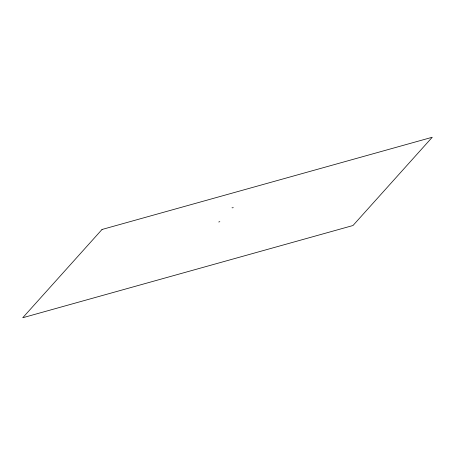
<?xml version="1.0" encoding="UTF-8"?>
<svg xmlns="http://www.w3.org/2000/svg" width="455" height="455" viewBox="0 0 455 455"><rect width="100%" height="100%" fill="white"/><g stroke="black" fill="none" stroke-linecap="round" stroke-linejoin="round"><path stroke-width="0.68" d="M219.828 221.625A1.968 0.404 -20.2 0 1 218.753 222M233.284 207.634A1.968 0.404 -20.2 0 1 232.022 207.759M102.022 229.479L22.75 317.744L352.978 225.521L432.25 137.256L102.022 229.479"/></g></svg>
